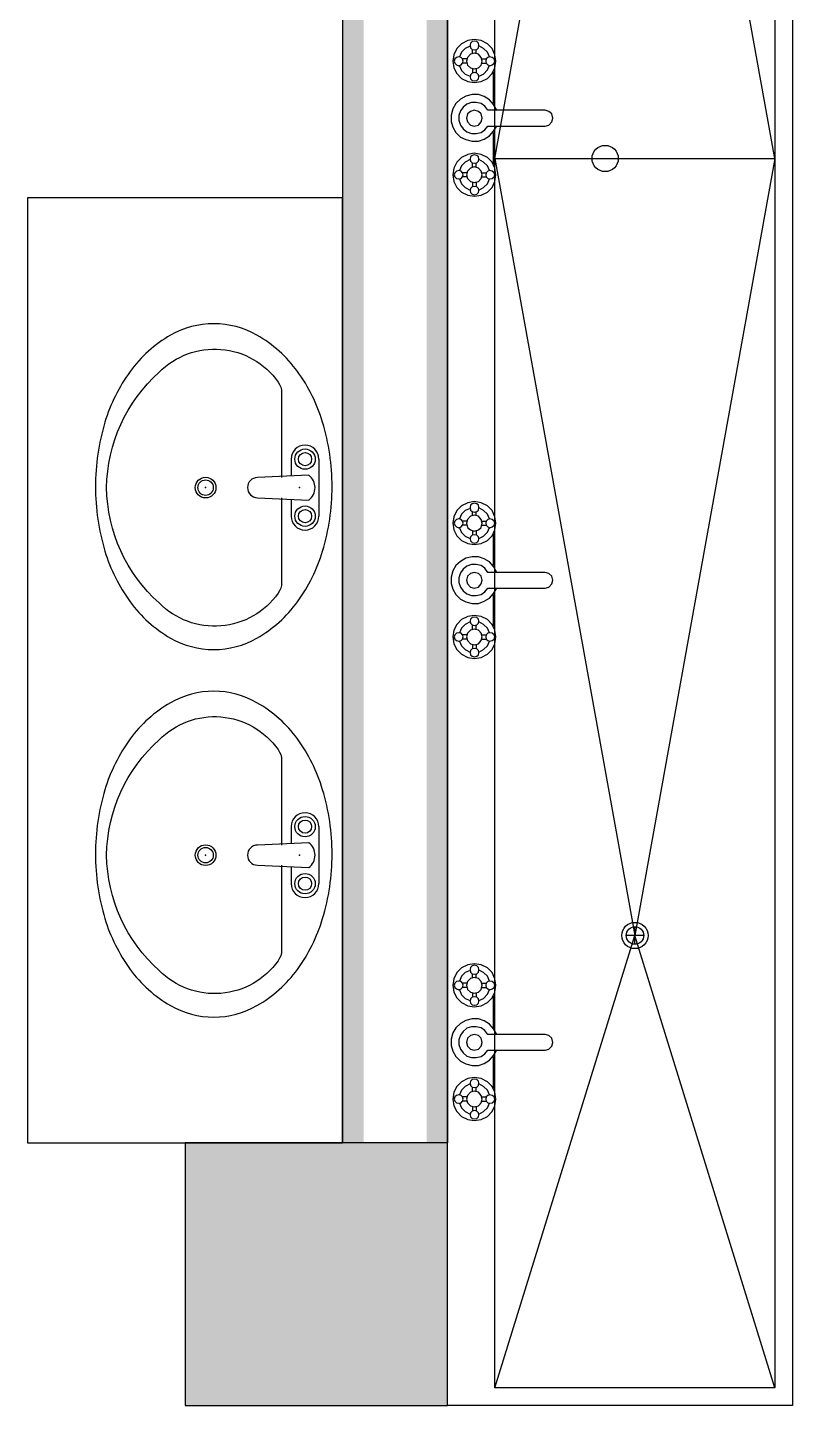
# Model space of a CAD drawing. Extents: x 1252172 to 1336272, y -987752 to -826269.
# Drawn here: x 1285777 to 1287234, y -879532 to -876908 of the extents above; entities that cross this region are included whole.
import ezdxf

# ---------------------------------------------------------------- set-up
doc = ezdxf.new("R2010")
doc.units = 0
doc.header["$LTSCALE"] = 1000
doc.header["$PDSIZE"] = 50
doc.layers.add('1-建筑底图', color=8, linetype='Continuous')
doc.layers.add('PUB_HATCH', color=8, linetype='Continuous')

# ---------------------------------------------------------------- blocks, each defined once
blk = doc.blocks.new('$lvtry$00000196')
at = {"color": 0}
for points in [[(219.4, -384.7, 0.106486), (288.5, -307.6, 0.130324), (310.3, -225.4, 0.130324), (288.5, -143.1, 0.106486), (219.4, -66, 0.084172), (122.7, -18.1, 0.073176), (0, 0, 0.073176), (-122.7, -18.1, 0.084172), (-219.4, -66, 0.106486), (-288.5, -143.1, 0.130324), (-310.3, -225.4, 0.130324), (-288.5, -307.6, 0.106486), (-219.4, -384.7, 0.084172), (-122.7, -432.7, 0.073176), (0, -450.7, 0.073176), (122.7, -432.7, 0.084172)], [(-21.8, -44.3), (-17.3, -142, 1), (21, -142), (25.6, -44.3, 0.493794)]]:
    blk.add_lwpolyline(points, format="xyb", close=True, dxfattribs=at)
for points in [[(-52.4, -25.1), (56.2, -25.1)], [(-52.4, -78), (-20.3, -78)], [(24, -78), (56.2, -78)]]:
    blk.add_lwpolyline(points, dxfattribs=at)
for points in [[(-217.8, -329.4, -0.467303), (-199.2, -102.7, -0.154885), (-179, -96.3), (-17.3, -96.3, -0.154885)], [(21, -96.3), (182.8, -96.3, -0.154885), (203, -102.7, -0.467303), (221.6, -329.4, -0.210278), (1.9, -429.5, -0.210278), (-217.8, -329.4, -0.467303)]]:
    blk.add_lwpolyline(points, format="xyb", dxfattribs=at)
for centre, radius in [((-52.4, -51.6), 19.4), ((-52.4, -51.6), 12.6), ((56.2, -51.6), 19.4), ((56.2, -51.6), 12.6), ((1.9, -241), 19.7), ((1.9, -241), 14.7)]:
    blk.add_circle(centre, radius, dxfattribs=at)
for centre, start, end in [((-52.4, -51.6), 90, 270), ((56.2, -51.6), 270, 90)]:
    blk.add_arc(centre, 26.5, start, end, dxfattribs=at)
for p in [(1.9, -62.4), (1.9, -241)]:
    blk.add_point(p, dxfattribs=at)
blk = doc.blocks.new('1-建筑底图')
at = {"layer": '1-建筑底图'}
for points in [[(6710, 27750), (6750, 27750), (6750, 32000), (6710, 32000)], [(6550, 27750), (6590, 27750), (6590, 31940), (6550, 31900)], [(6750, 27750), (6250, 27750), (6290, 27710), (6710, 27710)], [(6250, 27750), (6250, 27250), (6290, 27290), (6290, 27710)], [(6750, 27250), (6750, 27750), (6710, 27710), (6710, 27290)], [(6250, 27250), (6750, 27250), (6710, 27290), (6290, 27290)]]:
    blk.add_hatch(color=256, dxfattribs=at).paths.add_polyline_path(points)
for p, q in [((6750, 32000), (6750, 27750)), ((6550, 31900), (6550, 27750)), ((6840, 27283.3), (6840, 31802.1)), ((7373.4, 31802.1), (7373.4, 27283.3)), ((6776.6, 29843.6), (6767.6, 29834.7)), ((6788.6, 29849.6), (6776.6, 29843.6)), ((6800.6, 29851.6), (6788.6, 29849.6)), ((6793.6, 29844.6), (6792.6, 29840.6)), ((6792.6, 29840.6), (6793.6, 29835.7)), ((6796.6, 29847.6), (6793.6, 29844.6)), ((6800.6, 29848.6), (6796.6, 29847.6)), ((6813.6, 29849.6), (6800.6, 29851.6)), ((6805.6, 29847.6), (6800.6, 29848.6)), ((6808.6, 29844.6), (6805.6, 29847.6)), ((6809.6, 29840.6), (6808.6, 29844.6)), ((6808.6, 29835.7), (6809.6, 29840.6)), ((6825.6, 29843.6), (6813.6, 29849.6)), ((6834.6, 29834.7), (6825.6, 29843.6)), ((6761.6, 29822.7), (6759.6, 29810.7)), ((6767.6, 29834.7), (6761.6, 29822.7)), ((6763.6, 29814.7), (6762.6, 29810.7)), ((6766.6, 29817.7), (6763.6, 29814.7)), ((6771.6, 29818.7), (6766.6, 29817.7)), ((6775.6, 29817.7), (6771.6, 29818.7)), ((6776.6, 29827.7), (6772.6, 29818.7)), ((6778.6, 29814.7), (6775.6, 29817.7)), ((6783.6, 29834.7), (6776.6, 29827.7)), ((6786.6, 29814.7), (6778.6, 29814.7)), ((6779.6, 29810.7), (6778.6, 29814.7)), ((6792.6, 29838.7), (6783.6, 29834.7)), ((6787.6, 29817.7), (6785.6, 29810.7)), ((6793.6, 29823.7), (6787.6, 29817.7)), ((6793.6, 29835.7), (6796.6, 29832.7)), ((6800.6, 29825.7), (6793.6, 29823.7)), ((6796.6, 29832.7), (6800.6, 29831.7)), ((6797.6, 29824.7), (6797.6, 29832.7)), ((6800.6, 29831.7), (6805.6, 29832.7)), ((6808.6, 29823.7), (6800.6, 29825.7)), ((6804.6, 29824.7), (6804.6, 29832.7)), ((6805.6, 29832.7), (6808.6, 29835.7)), ((6813.6, 29817.7), (6808.6, 29823.7)), ((6818.6, 29834.7), (6809.6, 29839.7)), ((6815.6, 29810.7), (6813.6, 29817.7)), ((6815.6, 29814.7), (6823.6, 29814.7)), ((6825.6, 29827.7), (6818.6, 29834.7)), ((6823.6, 29814.7), (6822.6, 29810.7)), ((6826.6, 29817.7), (6823.6, 29814.7)), ((6829.6, 29818.7), (6825.6, 29827.7)), ((6830.6, 29818.7), (6826.6, 29817.7)), ((6834.6, 29817.7), (6830.6, 29818.7)), ((6839.6, 29822.7), (6834.6, 29834.7)), ((6838.6, 29814.7), (6834.6, 29817.7)), ((6839.6, 29810.7), (6838.6, 29814.7)), ((6841.6, 29810.7), (6839.6, 29822.7)), ((6759.6, 29810.7), (6761.6, 29797.7)), ((6761.6, 29797.7), (6767.6, 29786.7)), ((6762.6, 29810.7), (6763.6, 29806.7)), ((6763.6, 29806.7), (6766.6, 29803.7)), ((6766.6, 29803.7), (6771.6, 29801.7)), ((6771.6, 29801.7), (6775.6, 29803.7)), ((6772.6, 29801.7), (6776.6, 29792.7)), ((6775.6, 29803.7), (6778.6, 29806.7)), ((6776.6, 29792.7), (6783.6, 29785.7)), ((6778.6, 29806.7), (6779.6, 29810.7)), ((6786.6, 29806.7), (6778.6, 29806.7)), ((6785.6, 29810.7), (6787.6, 29802.7)), ((6787.6, 29802.7), (6793.6, 29797.7)), ((6793.6, 29797.7), (6800.6, 29795.7)), ((6796.6, 29787.7), (6793.6, 29784.7)), ((6800.6, 29788.7), (6796.6, 29787.7)), ((6797.6, 29795.7), (6797.6, 29787.7)), ((6800.6, 29795.7), (6808.6, 29797.7)), ((6805.6, 29787.7), (6800.6, 29788.7)), ((6804.6, 29795.7), (6804.6, 29787.7)), ((6808.6, 29784.7), (6805.6, 29787.7)), ((6808.6, 29797.7), (6813.6, 29802.7)), ((6813.6, 29802.7), (6815.6, 29810.7)), ((6815.6, 29806.7), (6823.6, 29806.7)), ((6818.6, 29785.7), (6825.6, 29793.7)), ((6822.6, 29810.7), (6823.6, 29806.7)), ((6823.6, 29806.7), (6826.6, 29803.7)), ((6825.6, 29793.7), (6829.6, 29802.7)), ((6826.6, 29803.7), (6830.6, 29801.7)), ((6830.6, 29801.7), (6834.6, 29803.7)), ((6834.6, 29803.7), (6838.6, 29806.7)), ((6834.6, 29786.7), (6839.6, 29797.7)), ((6836.6, 29789.7), (6836.6, 29729.8)), ((6838.6, 29806.7), (6839.6, 29810.7)), ((6839.6, 29797.7), (6841.6, 29810.7)), ((6767.6, 29786.7), (6776.6, 29777.7)), ((6776.6, 29777.7), (6788.6, 29771.7)), ((6783.6, 29785.7), (6792.6, 29781.7)), ((6788.6, 29771.7), (6800.6, 29769.7)), ((6793.6, 29784.7), (6792.6, 29780.7)), ((6792.6, 29780.7), (6793.6, 29776.7)), ((6793.6, 29776.7), (6796.6, 29773.7)), ((6796.6, 29773.7), (6800.6, 29772.7)), ((6800.6, 29772.7), (6805.6, 29773.7)), ((6800.6, 29769.7), (6813.6, 29771.7)), ((6805.6, 29773.7), (6808.6, 29776.7)), ((6809.6, 29780.7), (6808.6, 29784.7)), ((6808.6, 29776.7), (6809.6, 29780.7)), ((6809.6, 29781.7), (6818.6, 29785.7)), ((6813.6, 29771.7), (6825.6, 29777.7)), ((6825.6, 29777.7), (6834.6, 29786.7)), ((6774.6, 29737.8), (6765.6, 29729.8)), ((6784.6, 29743.8), (6774.6, 29737.8)), ((6796.6, 29746.8), (6784.6, 29743.8)), ((6808.6, 29746.8), (6796.6, 29746.8)), ((6819.6, 29742.8), (6808.6, 29746.8)), ((6829.6, 29736.8), (6819.6, 29742.8)), ((6837.6, 29727.8), (6829.6, 29736.8)), ((6759.6, 29719.8), (6756.6, 29707.8)), ((6765.6, 29729.8), (6759.6, 29719.8)), ((6774.6, 29715.8), (6771.6, 29706.8)), ((6779.6, 29722.8), (6774.6, 29715.8)), ((6786.6, 29728.8), (6779.6, 29722.8)), ((6787.6, 29709.8), (6785.6, 29701.8)), ((6795.6, 29731.8), (6786.6, 29728.8)), ((6793.6, 29714.8), (6787.6, 29709.8)), ((6800.6, 29716.8), (6793.6, 29714.8)), ((6804.6, 29731.8), (6795.6, 29731.8)), ((6808.6, 29714.8), (6800.6, 29716.8)), ((6813.6, 29729.8), (6804.6, 29731.8)), ((6813.6, 29709.8), (6808.6, 29714.8)), ((6820.6, 29724.8), (6813.6, 29729.8)), ((6815.6, 29701.8), (6813.6, 29709.8)), ((6826.6, 29716.8), (6820.6, 29724.8)), ((6935.6, 29716.8), (6826.6, 29716.8)), ((6843.6, 29716.8), (6837.6, 29727.8)), ((6942.6, 29714.8), (6935.6, 29716.8)), ((6948.6, 29709.8), (6942.6, 29714.8)), ((6950.6, 29701.8), (6948.6, 29709.8)), ((6756.6, 29707.8), (6756.6, 29695.8)), ((6756.6, 29695.8), (6759.6, 29684.8)), ((6759.6, 29684.8), (6765.6, 29674.8)), ((6771.6, 29706.8), (6771.6, 29697.8)), ((6771.6, 29697.8), (6774.6, 29688.8)), ((6774.6, 29688.8), (6779.6, 29681.8)), ((6785.6, 29701.8), (6787.6, 29694.8)), ((6787.6, 29694.8), (6793.6, 29688.8)), ((6793.6, 29688.8), (6800.6, 29686.8)), ((6800.6, 29686.8), (6808.6, 29688.8)), ((6808.6, 29688.8), (6813.6, 29694.8)), ((6813.6, 29694.8), (6815.6, 29701.8)), ((6820.6, 29679.8), (6826.6, 29686.8)), ((6826.6, 29686.8), (6935.6, 29686.8)), ((6837.6, 29676.8), (6843.6, 29686.8)), ((6935.6, 29686.8), (6942.6, 29688.8)), ((6942.6, 29688.8), (6948.6, 29694.8)), ((6948.6, 29694.8), (6950.6, 29701.8)), ((6765.6, 29674.8), (6774.6, 29665.9)), ((6774.6, 29665.9), (6784.6, 29660.9)), ((6779.6, 29681.8), (6786.6, 29675.8)), ((6784.6, 29660.9), (6796.6, 29657.9)), ((6786.6, 29675.8), (6795.6, 29672.9)), ((6795.6, 29672.9), (6804.6, 29672.9)), ((6796.6, 29657.9), (6808.6, 29657.9)), ((6804.6, 29672.9), (6813.6, 29674.8)), ((6808.6, 29657.9), (6819.6, 29661.9)), ((6813.6, 29674.8), (6820.6, 29679.8)), ((6819.6, 29661.9), (6829.6, 29667.9)), ((6829.6, 29667.9), (6837.6, 29676.8)), ((6836.6, 29674.8), (6836.6, 29614.9)), ((6788.6, 29632.9), (6776.6, 29626.9)), ((6800.6, 29634.9), (6788.6, 29632.9)), ((6796.6, 29630.9), (6793.6, 29627.9)), ((6800.6, 29631.9), (6796.6, 29630.9)), ((6813.6, 29632.9), (6800.6, 29634.9)), ((6805.6, 29630.9), (6800.6, 29631.9)), ((6808.6, 29627.9), (6805.6, 29630.9)), ((6825.6, 29626.9), (6813.6, 29632.9)), ((6761.6, 29606.9), (6759.6, 29593.9)), ((6767.6, 29617.9), (6761.6, 29606.9)), ((6776.6, 29626.9), (6767.6, 29617.9)), ((6776.6, 29610.9), (6772.6, 29601.9)), ((6783.6, 29617.9), (6776.6, 29610.9)), ((6792.6, 29622.9), (6783.6, 29617.9)), ((6793.6, 29606.9), (6787.6, 29600.9)), ((6793.6, 29627.9), (6792.6, 29623.9)), ((6792.6, 29623.9), (6793.6, 29619.9)), ((6793.6, 29619.9), (6796.6, 29616.9)), ((6800.6, 29608.9), (6793.6, 29606.9)), ((6796.6, 29616.9), (6800.6, 29615.9)), ((6797.6, 29607.9), (6797.6, 29615.9)), ((6800.6, 29615.9), (6805.6, 29616.9)), ((6808.6, 29606.9), (6800.6, 29608.9)), ((6804.6, 29607.9), (6804.6, 29615.9)), ((6805.6, 29616.9), (6808.6, 29619.9)), ((6809.6, 29623.9), (6808.6, 29627.9)), ((6808.6, 29619.9), (6809.6, 29623.9)), ((6813.6, 29600.9), (6808.6, 29606.9)), ((6818.6, 29617.9), (6809.6, 29622.9)), ((6825.6, 29610.9), (6818.6, 29617.9)), ((6834.6, 29617.9), (6825.6, 29626.9)), ((6829.6, 29601.9), (6825.6, 29610.9)), ((6839.6, 29606.9), (6834.6, 29617.9)), ((6841.6, 29593.9), (6839.6, 29606.9)), ((6759.6, 29593.9), (6761.6, 29581)), ((6761.6, 29581), (6767.6, 29570)), ((6763.6, 29597.9), (6762.6, 29593.9)), ((6762.6, 29593.9), (6763.6, 29590)), ((6766.6, 29600.9), (6763.6, 29597.9)), ((6763.6, 29590), (6766.6, 29587)), ((6771.6, 29601.9), (6766.6, 29600.9)), ((6766.6, 29587), (6771.6, 29586)), ((6775.6, 29600.9), (6771.6, 29601.9)), ((6771.6, 29586), (6775.6, 29587)), ((6772.6, 29586), (6776.6, 29577)), ((6778.6, 29597.9), (6775.6, 29600.9)), ((6775.6, 29587), (6778.6, 29590)), ((6786.6, 29597.9), (6778.6, 29597.9)), ((6779.6, 29593.9), (6778.6, 29597.9)), ((6778.6, 29590), (6779.6, 29593.9)), ((6786.6, 29590), (6778.6, 29590)), ((6787.6, 29600.9), (6785.6, 29593.9)), ((6785.6, 29593.9), (6787.6, 29587)), ((6787.6, 29587), (6793.6, 29581)), ((6793.6, 29581), (6800.6, 29579)), ((6797.6, 29580), (6797.6, 29572)), ((6800.6, 29579), (6808.6, 29581)), ((6804.6, 29580), (6804.6, 29572)), ((6808.6, 29581), (6813.6, 29587)), ((6815.6, 29593.9), (6813.6, 29600.9)), ((6813.6, 29587), (6815.6, 29593.9)), ((6815.6, 29597.9), (6823.6, 29597.9)), ((6815.6, 29590), (6823.6, 29590)), ((6823.6, 29597.9), (6822.6, 29593.9)), ((6822.6, 29593.9), (6823.6, 29590)), ((6826.6, 29600.9), (6823.6, 29597.9)), ((6823.6, 29590), (6826.6, 29587)), ((6825.6, 29577), (6829.6, 29586)), ((6830.6, 29601.9), (6826.6, 29600.9)), ((6826.6, 29587), (6830.6, 29586)), ((6834.6, 29600.9), (6830.6, 29601.9)), ((6830.6, 29586), (6834.6, 29587)), ((6838.6, 29597.9), (6834.6, 29600.9)), ((6834.6, 29587), (6838.6, 29590)), ((6834.6, 29570), (6839.6, 29581)), ((6839.6, 29593.9), (6838.6, 29597.9)), ((6838.6, 29590), (6839.6, 29593.9)), ((6839.6, 29581), (6841.6, 29593.9)), ((6767.6, 29570), (6776.6, 29561)), ((6776.6, 29577), (6783.6, 29570)), ((6776.6, 29561), (6788.6, 29555)), ((6783.6, 29570), (6792.6, 29565)), ((6788.6, 29555), (6800.6, 29553)), ((6793.6, 29568), (6792.6, 29564)), ((6792.6, 29564), (6793.6, 29560)), ((6796.6, 29571), (6793.6, 29568)), ((6793.6, 29560), (6796.6, 29557)), ((6800.6, 29572), (6796.6, 29571)), ((6796.6, 29557), (6800.6, 29556)), ((6805.6, 29571), (6800.6, 29572)), ((6800.6, 29556), (6805.6, 29557)), ((6800.6, 29553), (6813.6, 29555)), ((6808.6, 29568), (6805.6, 29571)), ((6805.6, 29557), (6808.6, 29560)), ((6809.6, 29564), (6808.6, 29568)), ((6808.6, 29560), (6809.6, 29564)), ((6809.6, 29565), (6818.6, 29570)), ((6813.6, 29555), (6825.6, 29561)), ((6818.6, 29570), (6825.6, 29577)), ((6825.6, 29561), (6834.6, 29570)), ((6767.6, 28954.5), (6761.6, 28942.5)), ((6776.6, 28963.5), (6767.6, 28954.5)), ((6788.6, 28969.4), (6776.6, 28963.5)), ((6783.6, 28954.5), (6776.6, 28947.5)), ((6792.6, 28958.5), (6783.6, 28954.5)), ((6800.6, 28971.4), (6788.6, 28969.4)), ((6793.6, 28964.5), (6792.6, 28960.5)), ((6792.6, 28960.5), (6793.6, 28955.5)), ((6796.6, 28967.5), (6793.6, 28964.5)), ((6793.6, 28955.5), (6796.6, 28952.5)), ((6800.6, 28968.4), (6796.6, 28967.5)), ((6796.6, 28952.5), (6800.6, 28951.5)), ((6797.6, 28944.5), (6797.6, 28952.5)), ((6813.6, 28969.4), (6800.6, 28971.4)), ((6805.6, 28967.5), (6800.6, 28968.4)), ((6800.6, 28951.5), (6805.6, 28952.5)), ((6804.6, 28944.5), (6804.6, 28952.5)), ((6808.6, 28964.5), (6805.6, 28967.5)), ((6805.6, 28952.5), (6808.6, 28955.5)), ((6809.6, 28960.5), (6808.6, 28964.5)), ((6808.6, 28955.5), (6809.6, 28960.5)), ((6818.6, 28954.5), (6809.6, 28959.5)), ((6825.6, 28963.5), (6813.6, 28969.4)), ((6825.6, 28947.5), (6818.6, 28954.5)), ((6834.6, 28954.5), (6825.6, 28963.5)), ((6839.6, 28942.5), (6834.6, 28954.5)), ((6761.6, 28942.5), (6759.6, 28930.5)), ((6759.6, 28930.5), (6761.6, 28917.5)), ((6763.6, 28934.5), (6762.6, 28930.5)), ((6762.6, 28930.5), (6763.6, 28926.5)), ((6766.6, 28937.5), (6763.6, 28934.5)), ((6763.6, 28926.5), (6766.6, 28923.5)), ((6771.6, 28938.5), (6766.6, 28937.5)), ((6766.6, 28923.5), (6771.6, 28921.5)), ((6775.6, 28937.5), (6771.6, 28938.5)), ((6771.6, 28921.5), (6775.6, 28923.5)), ((6776.6, 28947.5), (6772.6, 28938.5)), ((6778.6, 28934.5), (6775.6, 28937.5)), ((6775.6, 28923.5), (6778.6, 28926.5)), ((6786.6, 28934.5), (6778.6, 28934.5)), ((6779.6, 28930.5), (6778.6, 28934.5)), ((6778.6, 28926.5), (6779.6, 28930.5)), ((6786.6, 28926.5), (6778.6, 28926.5)), ((6787.6, 28937.5), (6785.6, 28930.5)), ((6785.6, 28930.5), (6787.6, 28922.5)), ((6793.6, 28943.5), (6787.6, 28937.5)), ((6787.6, 28922.5), (6793.6, 28917.5)), ((6800.6, 28945.5), (6793.6, 28943.5)), ((6808.6, 28943.5), (6800.6, 28945.5)), ((6813.6, 28937.5), (6808.6, 28943.5)), ((6808.6, 28917.5), (6813.6, 28922.5)), ((6815.6, 28930.5), (6813.6, 28937.5)), ((6813.6, 28922.5), (6815.6, 28930.5)), ((6815.6, 28934.5), (6823.6, 28934.5)), ((6815.6, 28926.5), (6823.6, 28926.5)), ((6823.6, 28934.5), (6822.6, 28930.5)), ((6822.6, 28930.5), (6823.6, 28926.5)), ((6826.6, 28937.5), (6823.6, 28934.5)), ((6823.6, 28926.5), (6826.6, 28923.5)), ((6829.6, 28938.5), (6825.6, 28947.5)), ((6825.6, 28913.5), (6829.6, 28922.5)), ((6830.6, 28938.5), (6826.6, 28937.5)), ((6826.6, 28923.5), (6830.6, 28921.5)), ((6834.6, 28937.5), (6830.6, 28938.5)), ((6830.6, 28921.5), (6834.6, 28923.5)), ((6838.6, 28934.5), (6834.6, 28937.5)), ((6834.6, 28923.5), (6838.6, 28926.5)), ((6839.6, 28930.5), (6838.6, 28934.5)), ((6838.6, 28926.5), (6839.6, 28930.5)), ((6841.6, 28930.5), (6839.6, 28942.5)), ((6839.6, 28917.5), (6841.6, 28930.5)), ((6761.6, 28917.5), (6767.6, 28906.5)), ((6767.6, 28906.5), (6776.6, 28897.5)), ((6772.6, 28921.5), (6776.6, 28912.5)), ((6776.6, 28912.5), (6783.6, 28905.5)), ((6776.6, 28897.5), (6788.6, 28891.5)), ((6783.6, 28905.5), (6792.6, 28901.5)), ((6793.6, 28904.5), (6792.6, 28900.5)), ((6792.6, 28900.5), (6793.6, 28896.5)), ((6793.6, 28917.5), (6800.6, 28915.5)), ((6796.6, 28907.5), (6793.6, 28904.5)), ((6793.6, 28896.5), (6796.6, 28893.5)), ((6800.6, 28908.5), (6796.6, 28907.5)), ((6797.6, 28915.5), (6797.6, 28907.5)), ((6800.6, 28915.5), (6808.6, 28917.5)), ((6805.6, 28907.5), (6800.6, 28908.5)), ((6804.6, 28915.5), (6804.6, 28907.5)), ((6808.6, 28904.5), (6805.6, 28907.5)), ((6805.6, 28893.5), (6808.6, 28896.5)), ((6809.6, 28900.5), (6808.6, 28904.5)), ((6808.6, 28896.5), (6809.6, 28900.5)), ((6809.6, 28901.5), (6818.6, 28905.5)), ((6813.6, 28891.5), (6825.6, 28897.5)), ((6818.6, 28905.5), (6825.6, 28913.5)), ((6825.6, 28897.5), (6834.6, 28906.5)), ((6834.6, 28906.5), (6839.6, 28917.5)), ((6836.6, 28909.5), (6836.6, 28849.6)), ((6788.6, 28891.5), (6800.6, 28889.5)), ((6796.6, 28893.5), (6800.6, 28892.5)), ((6800.6, 28892.5), (6805.6, 28893.5)), ((6800.6, 28889.5), (6813.6, 28891.5)), ((6765.6, 28849.6), (6759.6, 28839.6)), ((6774.6, 28857.6), (6765.6, 28849.6)), ((6784.6, 28863.6), (6774.6, 28857.6)), ((6786.6, 28848.6), (6779.6, 28842.6)), ((6796.6, 28866.6), (6784.6, 28863.6)), ((6795.6, 28851.6), (6786.6, 28848.6)), ((6804.6, 28851.6), (6795.6, 28851.6)), ((6808.6, 28866.6), (6796.6, 28866.6)), ((6813.6, 28849.6), (6804.6, 28851.6)), ((6819.6, 28862.6), (6808.6, 28866.6)), ((6820.6, 28844.6), (6813.6, 28849.6)), ((6829.6, 28856.6), (6819.6, 28862.6)), ((6826.6, 28836.6), (6820.6, 28844.6)), ((6837.6, 28847.6), (6829.6, 28856.6)), ((6843.6, 28836.6), (6837.6, 28847.6)), ((6759.6, 28839.6), (6756.6, 28827.6)), ((6756.6, 28827.6), (6756.6, 28815.6)), ((6774.6, 28835.6), (6771.6, 28826.6)), ((6771.6, 28826.6), (6771.6, 28817.6)), ((6771.6, 28817.6), (6774.6, 28808.6)), ((6779.6, 28842.6), (6774.6, 28835.6)), ((6787.6, 28829.6), (6785.6, 28821.6)), ((6785.6, 28821.6), (6787.6, 28814.6)), ((6793.6, 28834.6), (6787.6, 28829.6)), ((6800.6, 28836.6), (6793.6, 28834.6)), ((6808.6, 28834.6), (6800.6, 28836.6)), ((6813.6, 28829.6), (6808.6, 28834.6)), ((6815.6, 28821.6), (6813.6, 28829.6)), ((6813.6, 28814.6), (6815.6, 28821.6)), ((6935.6, 28836.6), (6826.6, 28836.6)), ((6942.6, 28834.6), (6935.6, 28836.6)), ((6948.6, 28829.6), (6942.6, 28834.6)), ((6950.6, 28821.6), (6948.6, 28829.6)), ((6948.6, 28814.6), (6950.6, 28821.6)), ((6756.6, 28815.6), (6759.6, 28804.6)), ((6759.6, 28804.6), (6765.6, 28794.7)), ((6765.6, 28794.7), (6774.6, 28785.7)), ((6774.6, 28808.6), (6779.6, 28801.6)), ((6779.6, 28801.6), (6786.6, 28795.7)), ((6786.6, 28795.7), (6795.6, 28792.7)), ((6787.6, 28814.6), (6793.6, 28808.6)), ((6793.6, 28808.6), (6800.6, 28806.6)), ((6795.6, 28792.7), (6804.6, 28792.7)), ((6800.6, 28806.6), (6808.6, 28808.6)), ((6804.6, 28792.7), (6813.6, 28794.7)), ((6808.6, 28808.6), (6813.6, 28814.6)), ((6813.6, 28794.7), (6820.6, 28799.7)), ((6820.6, 28799.7), (6826.6, 28806.6)), ((6826.6, 28806.6), (6935.6, 28806.6)), ((6829.6, 28787.7), (6837.6, 28796.7)), ((6836.6, 28794.7), (6836.6, 28734.7)), ((6837.6, 28796.7), (6843.6, 28806.6)), ((6935.6, 28806.6), (6942.6, 28808.6)), ((6942.6, 28808.6), (6948.6, 28814.6)), ((6774.6, 28785.7), (6784.6, 28780.7)), ((6784.6, 28780.7), (6796.6, 28777.7)), ((6796.6, 28777.7), (6808.6, 28777.7)), ((6808.6, 28777.7), (6819.6, 28781.7)), ((6819.6, 28781.7), (6829.6, 28787.7)), ((6776.6, 28746.7), (6767.6, 28737.7)), ((6788.6, 28752.7), (6776.6, 28746.7)), ((6792.6, 28742.7), (6783.6, 28737.7)), ((6800.6, 28754.7), (6788.6, 28752.7)), ((6793.6, 28747.7), (6792.6, 28743.7)), ((6792.6, 28743.7), (6793.6, 28739.7)), ((6796.6, 28750.7), (6793.6, 28747.7)), ((6793.6, 28739.7), (6796.6, 28736.7)), ((6800.6, 28751.7), (6796.6, 28750.7)), ((6813.6, 28752.7), (6800.6, 28754.7)), ((6805.6, 28750.7), (6800.6, 28751.7)), ((6808.6, 28747.7), (6805.6, 28750.7)), ((6805.6, 28736.7), (6808.6, 28739.7)), ((6809.6, 28743.7), (6808.6, 28747.7)), ((6808.6, 28739.7), (6809.6, 28743.7)), ((6818.6, 28737.7), (6809.6, 28742.7)), ((6825.6, 28746.7), (6813.6, 28752.7)), ((6834.6, 28737.7), (6825.6, 28746.7)), ((6761.6, 28726.7), (6759.6, 28713.8)), ((6759.6, 28713.8), (6761.6, 28700.8)), ((6767.6, 28737.7), (6761.6, 28726.7)), ((6763.6, 28717.8), (6762.6, 28713.8)), ((6762.6, 28713.8), (6763.6, 28709.8)), ((6766.6, 28720.7), (6763.6, 28717.8)), ((6771.6, 28721.7), (6766.6, 28720.7)), ((6775.6, 28720.7), (6771.6, 28721.7)), ((6776.6, 28730.7), (6772.6, 28721.7)), ((6778.6, 28717.8), (6775.6, 28720.7)), ((6783.6, 28737.7), (6776.6, 28730.7)), ((6786.6, 28717.8), (6778.6, 28717.8)), ((6779.6, 28713.8), (6778.6, 28717.8)), ((6778.6, 28709.8), (6779.6, 28713.8)), ((6787.6, 28720.7), (6785.6, 28713.8)), ((6785.6, 28713.8), (6787.6, 28706.8)), ((6793.6, 28726.7), (6787.6, 28720.7)), ((6800.6, 28728.7), (6793.6, 28726.7)), ((6796.6, 28736.7), (6800.6, 28735.7)), ((6797.6, 28727.7), (6797.6, 28735.7)), ((6800.6, 28735.7), (6805.6, 28736.7)), ((6808.6, 28726.7), (6800.6, 28728.7)), ((6804.6, 28727.7), (6804.6, 28735.7)), ((6813.6, 28720.7), (6808.6, 28726.7)), ((6815.6, 28713.8), (6813.6, 28720.7)), ((6813.6, 28706.8), (6815.6, 28713.8)), ((6815.6, 28717.8), (6823.6, 28717.8)), ((6825.6, 28730.7), (6818.6, 28737.7)), ((6823.6, 28717.8), (6822.6, 28713.8)), ((6822.6, 28713.8), (6823.6, 28709.8)), ((6826.6, 28720.7), (6823.6, 28717.8)), ((6829.6, 28721.7), (6825.6, 28730.7)), ((6830.6, 28721.7), (6826.6, 28720.7)), ((6834.6, 28720.7), (6830.6, 28721.7)), ((6839.6, 28726.7), (6834.6, 28737.7)), ((6838.6, 28717.8), (6834.6, 28720.7)), ((6839.6, 28713.8), (6838.6, 28717.8)), ((6838.6, 28709.8), (6839.6, 28713.8)), ((6841.6, 28713.8), (6839.6, 28726.7)), ((6839.6, 28700.8), (6841.6, 28713.8)), ((6761.6, 28700.8), (6767.6, 28689.8)), ((6763.6, 28709.8), (6766.6, 28706.8)), ((6766.6, 28706.8), (6771.6, 28705.8)), ((6767.6, 28689.8), (6776.6, 28680.8)), ((6771.6, 28705.8), (6775.6, 28706.8)), ((6772.6, 28705.8), (6776.6, 28696.8)), ((6775.6, 28706.8), (6778.6, 28709.8)), ((6776.6, 28696.8), (6783.6, 28689.8)), ((6786.6, 28709.8), (6778.6, 28709.8)), ((6783.6, 28689.8), (6792.6, 28684.8)), ((6787.6, 28706.8), (6793.6, 28700.8)), ((6793.6, 28687.8), (6792.6, 28683.8)), ((6793.6, 28700.8), (6800.6, 28698.8)), ((6796.6, 28690.8), (6793.6, 28687.8)), ((6800.6, 28691.8), (6796.6, 28690.8)), ((6797.6, 28699.8), (6797.6, 28691.8)), ((6800.6, 28698.8), (6808.6, 28700.8)), ((6805.6, 28690.8), (6800.6, 28691.8)), ((6804.6, 28699.8), (6804.6, 28691.8)), ((6808.6, 28687.8), (6805.6, 28690.8)), ((6808.6, 28700.8), (6813.6, 28706.8)), ((6809.6, 28683.8), (6808.6, 28687.8)), ((6809.6, 28684.8), (6818.6, 28689.8)), ((6815.6, 28709.8), (6823.6, 28709.8)), ((6818.6, 28689.8), (6825.6, 28696.8)), ((6823.6, 28709.8), (6826.6, 28706.8)), ((6825.6, 28696.8), (6829.6, 28705.8)), ((6825.6, 28680.8), (6834.6, 28689.8)), ((6826.6, 28706.8), (6830.6, 28705.8)), ((6830.6, 28705.8), (6834.6, 28706.8)), ((6834.6, 28706.8), (6838.6, 28709.8)), ((6834.6, 28689.8), (6839.6, 28700.8)), ((6776.6, 28680.8), (6788.6, 28674.8)), ((6788.6, 28674.8), (6800.6, 28672.8)), ((6792.6, 28683.8), (6793.6, 28679.8)), ((6793.6, 28679.8), (6796.6, 28676.8)), ((6796.6, 28676.8), (6800.6, 28675.8)), ((6800.6, 28675.8), (6805.6, 28676.8)), ((6800.6, 28672.8), (6813.6, 28674.8)), ((6805.6, 28676.8), (6808.6, 28679.8)), ((6808.6, 28679.8), (6809.6, 28683.8)), ((6813.6, 28674.8), (6825.6, 28680.8)), ((6840, 27283.3), (7106.7, 28145.1)), ((7123.3, 28145.1), (7090, 28145.1)), ((7373.4, 27283.3), (7106.7, 28145.1)), ((6776.6, 28083.3), (6767.6, 28074.3)), ((6788.6, 28089.3), (6776.6, 28083.3)), ((6800.6, 28091.3), (6788.6, 28089.3)), ((6793.6, 28084.3), (6792.6, 28080.3)), ((6796.6, 28087.3), (6793.6, 28084.3)), ((6800.6, 28088.3), (6796.6, 28087.3)), ((6813.6, 28089.3), (6800.6, 28091.3)), ((6805.6, 28087.3), (6800.6, 28088.3)), ((6808.6, 28084.3), (6805.6, 28087.3)), ((6809.6, 28080.3), (6808.6, 28084.3)), ((6825.6, 28083.3), (6813.6, 28089.3)), ((6834.6, 28074.3), (6825.6, 28083.3)), ((6761.6, 28062.3), (6759.6, 28050.3)), ((6767.6, 28074.3), (6761.6, 28062.3)), ((6766.6, 28057.3), (6763.6, 28054.3)), ((6771.6, 28058.3), (6766.6, 28057.3)), ((6775.6, 28057.3), (6771.6, 28058.3)), ((6776.6, 28067.3), (6772.6, 28058.3)), ((6778.6, 28054.3), (6775.6, 28057.3)), ((6783.6, 28074.3), (6776.6, 28067.3)), ((6792.6, 28078.3), (6783.6, 28074.3)), ((6787.6, 28057.3), (6785.6, 28050.3)), ((6793.6, 28063.3), (6787.6, 28057.3)), ((6792.6, 28080.3), (6793.6, 28075.3)), ((6793.6, 28075.3), (6796.6, 28072.3)), ((6800.6, 28065.3), (6793.6, 28063.3)), ((6796.6, 28072.3), (6800.6, 28071.3)), ((6797.6, 28064.3), (6797.6, 28072.3)), ((6800.6, 28071.3), (6805.6, 28072.3)), ((6808.6, 28063.3), (6800.6, 28065.3)), ((6804.6, 28064.3), (6804.6, 28072.3)), ((6805.6, 28072.3), (6808.6, 28075.3)), ((6808.6, 28075.3), (6809.6, 28080.3)), ((6813.6, 28057.3), (6808.6, 28063.3)), ((6818.6, 28074.3), (6809.6, 28079.3)), ((6815.6, 28050.3), (6813.6, 28057.3)), ((6825.6, 28067.3), (6818.6, 28074.3)), ((6826.6, 28057.3), (6823.6, 28054.3)), ((6829.6, 28058.3), (6825.6, 28067.3)), ((6830.6, 28058.3), (6826.6, 28057.3)), ((6834.6, 28057.3), (6830.6, 28058.3)), ((6839.6, 28062.3), (6834.6, 28074.3)), ((6838.6, 28054.3), (6834.6, 28057.3)), ((6841.6, 28050.3), (6839.6, 28062.3)), ((6759.6, 28050.3), (6761.6, 28037.3)), ((6761.6, 28037.3), (6767.6, 28026.3)), ((6763.6, 28054.3), (6762.6, 28050.3)), ((6762.6, 28050.3), (6763.6, 28046.3)), ((6763.6, 28046.3), (6766.6, 28043.3)), ((6766.6, 28043.3), (6771.6, 28041.3)), ((6771.6, 28041.3), (6775.6, 28043.3)), ((6772.6, 28041.3), (6776.6, 28032.3)), ((6775.6, 28043.3), (6778.6, 28046.3)), ((6776.6, 28032.3), (6783.6, 28025.3)), ((6786.6, 28054.3), (6778.6, 28054.3)), ((6779.6, 28050.3), (6778.6, 28054.3)), ((6778.6, 28046.3), (6779.6, 28050.3)), ((6786.6, 28046.3), (6778.6, 28046.3)), ((6785.6, 28050.3), (6787.6, 28042.3)), ((6787.6, 28042.3), (6793.6, 28037.3)), ((6793.6, 28037.3), (6800.6, 28035.3)), ((6797.6, 28035.3), (6797.6, 28027.3)), ((6800.6, 28035.3), (6808.6, 28037.3)), ((6804.6, 28035.3), (6804.6, 28027.3)), ((6808.6, 28037.3), (6813.6, 28042.3)), ((6813.6, 28042.3), (6815.6, 28050.3)), ((6815.6, 28054.3), (6823.6, 28054.3)), ((6815.6, 28046.3), (6823.6, 28046.3)), ((6818.6, 28025.3), (6825.6, 28033.3)), ((6823.6, 28054.3), (6822.6, 28050.3)), ((6822.6, 28050.3), (6823.6, 28046.3)), ((6823.6, 28046.3), (6826.6, 28043.3)), ((6825.6, 28033.3), (6829.6, 28042.3)), ((6826.6, 28043.3), (6830.6, 28041.3)), ((6830.6, 28041.3), (6834.6, 28043.3)), ((6834.6, 28043.3), (6838.6, 28046.3)), ((6834.6, 28026.3), (6839.6, 28037.3)), ((6836.6, 28029.3), (6836.6, 27969.4)), ((6839.6, 28050.3), (6838.6, 28054.3)), ((6838.6, 28046.3), (6839.6, 28050.3)), ((6839.6, 28037.3), (6841.6, 28050.3)), ((6767.6, 28026.3), (6776.6, 28017.3)), ((6776.6, 28017.3), (6788.6, 28011.4)), ((6783.6, 28025.3), (6792.6, 28021.3)), ((6788.6, 28011.4), (6800.6, 28009.4)), ((6793.6, 28024.3), (6792.6, 28020.3)), ((6792.6, 28020.3), (6793.6, 28016.3)), ((6796.6, 28027.3), (6793.6, 28024.3)), ((6793.6, 28016.3), (6796.6, 28013.3)), ((6800.6, 28028.3), (6796.6, 28027.3)), ((6796.6, 28013.3), (6800.6, 28012.3)), ((6805.6, 28027.3), (6800.6, 28028.3)), ((6800.6, 28012.3), (6805.6, 28013.3)), ((6800.6, 28009.4), (6813.6, 28011.4)), ((6808.6, 28024.3), (6805.6, 28027.3)), ((6805.6, 28013.3), (6808.6, 28016.3)), ((6809.6, 28020.3), (6808.6, 28024.3)), ((6808.6, 28016.3), (6809.6, 28020.3)), ((6809.6, 28021.3), (6818.6, 28025.3)), ((6813.6, 28011.4), (6825.6, 28017.3)), ((6825.6, 28017.3), (6834.6, 28026.3)), ((6774.6, 27977.4), (6765.6, 27969.4)), ((6784.6, 27983.4), (6774.6, 27977.4)), ((6796.6, 27986.4), (6784.6, 27983.4)), ((6808.6, 27986.4), (6796.6, 27986.4)), ((6819.6, 27982.4), (6808.6, 27986.4)), ((6829.6, 27976.4), (6819.6, 27982.4)), ((6759.6, 27959.4), (6756.6, 27947.4)), ((6765.6, 27969.4), (6759.6, 27959.4)), ((6774.6, 27955.4), (6771.6, 27946.4)), ((6779.6, 27962.4), (6774.6, 27955.4)), ((6786.6, 27968.4), (6779.6, 27962.4)), ((6795.6, 27971.4), (6786.6, 27968.4)), ((6793.6, 27954.4), (6787.6, 27949.4)), ((6800.6, 27956.4), (6793.6, 27954.4)), ((6804.6, 27971.4), (6795.6, 27971.4)), ((6808.6, 27954.4), (6800.6, 27956.4)), ((6813.6, 27969.4), (6804.6, 27971.4)), ((6813.6, 27949.4), (6808.6, 27954.4)), ((6820.6, 27964.4), (6813.6, 27969.4)), ((6826.6, 27956.4), (6820.6, 27964.4)), ((6935.6, 27956.4), (6826.6, 27956.4)), ((6837.6, 27967.4), (6829.6, 27976.4)), ((6843.6, 27956.4), (6837.6, 27967.4)), ((6942.6, 27954.4), (6935.6, 27956.4)), ((6948.6, 27949.4), (6942.6, 27954.4)), ((6756.6, 27947.4), (6756.6, 27935.4)), ((6756.6, 27935.4), (6759.6, 27924.5)), ((6759.6, 27924.5), (6765.6, 27914.5)), ((6771.6, 27946.4), (6771.6, 27937.4)), ((6771.6, 27937.4), (6774.6, 27928.5)), ((6774.6, 27928.5), (6779.6, 27921.5)), ((6787.6, 27949.4), (6785.6, 27941.4)), ((6785.6, 27941.4), (6787.6, 27934.4)), ((6787.6, 27934.4), (6793.6, 27928.5)), ((6793.6, 27928.5), (6800.6, 27926.5)), ((6800.6, 27926.5), (6808.6, 27928.5)), ((6808.6, 27928.5), (6813.6, 27934.4)), ((6815.6, 27941.4), (6813.6, 27949.4)), ((6813.6, 27934.4), (6815.6, 27941.4)), ((6820.6, 27919.5), (6826.6, 27926.5)), ((6826.6, 27926.5), (6935.6, 27926.5)), ((6837.6, 27916.5), (6843.6, 27926.5)), ((6935.6, 27926.5), (6942.6, 27928.5)), ((6942.6, 27928.5), (6948.6, 27934.4)), ((6950.6, 27941.4), (6948.6, 27949.4)), ((6948.6, 27934.4), (6950.6, 27941.4)), ((6765.6, 27914.5), (6774.6, 27905.5)), ((6774.6, 27905.5), (6784.6, 27900.5)), ((6779.6, 27921.5), (6786.6, 27915.5)), ((6784.6, 27900.5), (6796.6, 27897.5)), ((6786.6, 27915.5), (6795.6, 27912.5)), ((6795.6, 27912.5), (6804.6, 27912.5)), ((6804.6, 27912.5), (6813.6, 27914.5)), ((6808.6, 27897.5), (6819.6, 27901.5)), ((6813.6, 27914.5), (6820.6, 27919.5)), ((6819.6, 27901.5), (6829.6, 27907.5)), ((6829.6, 27907.5), (6837.6, 27916.5)), ((6836.6, 27914.5), (6836.6, 27854.5)), ((6788.6, 27872.5), (6776.6, 27866.5)), ((6800.6, 27874.5), (6788.6, 27872.5)), ((6796.6, 27897.5), (6808.6, 27897.5)), ((6813.6, 27872.5), (6800.6, 27874.5)), ((6825.6, 27866.5), (6813.6, 27872.5)), ((6761.6, 27846.5), (6759.6, 27833.6)), ((6767.6, 27857.5), (6761.6, 27846.5)), ((6776.6, 27866.5), (6767.6, 27857.5)), ((6776.6, 27850.5), (6772.6, 27841.6)), ((6783.6, 27857.5), (6776.6, 27850.5)), ((6792.6, 27862.5), (6783.6, 27857.5)), ((6793.6, 27846.5), (6787.6, 27840.6)), ((6793.6, 27867.5), (6792.6, 27863.5)), ((6792.6, 27863.5), (6793.6, 27859.5)), ((6796.6, 27870.5), (6793.6, 27867.5)), ((6793.6, 27859.5), (6796.6, 27856.5)), ((6800.6, 27848.5), (6793.6, 27846.5)), ((6800.6, 27871.5), (6796.6, 27870.5)), ((6796.6, 27856.5), (6800.6, 27855.5)), ((6797.6, 27847.5), (6797.6, 27855.5)), ((6805.6, 27870.5), (6800.6, 27871.5)), ((6800.6, 27855.5), (6805.6, 27856.5)), ((6808.6, 27846.5), (6800.6, 27848.5)), ((6804.6, 27847.5), (6804.6, 27855.5)), ((6808.6, 27867.5), (6805.6, 27870.5)), ((6805.6, 27856.5), (6808.6, 27859.5)), ((6809.6, 27863.5), (6808.6, 27867.5)), ((6808.6, 27859.5), (6809.6, 27863.5)), ((6813.6, 27840.6), (6808.6, 27846.5)), ((6818.6, 27857.5), (6809.6, 27862.5)), ((6825.6, 27850.5), (6818.6, 27857.5)), ((6834.6, 27857.5), (6825.6, 27866.5)), ((6829.6, 27841.6), (6825.6, 27850.5)), ((6839.6, 27846.5), (6834.6, 27857.5)), ((6841.6, 27833.6), (6839.6, 27846.5)), ((6759.6, 27833.6), (6761.6, 27820.6)), ((6761.6, 27820.6), (6767.6, 27809.6)), ((6763.6, 27837.6), (6762.6, 27833.6)), ((6762.6, 27833.6), (6763.6, 27829.6)), ((6766.6, 27840.6), (6763.6, 27837.6)), ((6763.6, 27829.6), (6766.6, 27826.6)), ((6771.6, 27841.6), (6766.6, 27840.6)), ((6766.6, 27826.6), (6771.6, 27825.6)), ((6775.6, 27840.6), (6771.6, 27841.6)), ((6771.6, 27825.6), (6775.6, 27826.6)), ((6772.6, 27825.6), (6776.6, 27816.6)), ((6778.6, 27837.6), (6775.6, 27840.6)), ((6775.6, 27826.6), (6778.6, 27829.6)), ((6786.6, 27837.6), (6778.6, 27837.6)), ((6779.6, 27833.6), (6778.6, 27837.6)), ((6778.6, 27829.6), (6779.6, 27833.6)), ((6786.6, 27829.6), (6778.6, 27829.6)), ((6787.6, 27840.6), (6785.6, 27833.6)), ((6785.6, 27833.6), (6787.6, 27826.6)), ((6787.6, 27826.6), (6793.6, 27820.6)), ((6793.6, 27820.6), (6800.6, 27818.6)), ((6797.6, 27819.6), (6797.6, 27811.6)), ((6800.6, 27818.6), (6808.6, 27820.6)), ((6804.6, 27819.6), (6804.6, 27811.6)), ((6808.6, 27820.6), (6813.6, 27826.6)), ((6815.6, 27833.6), (6813.6, 27840.6)), ((6813.6, 27826.6), (6815.6, 27833.6)), ((6815.6, 27837.6), (6823.6, 27837.6)), ((6815.6, 27829.6), (6823.6, 27829.6)), ((6823.6, 27837.6), (6822.6, 27833.6)), ((6822.6, 27833.6), (6823.6, 27829.6)), ((6826.6, 27840.6), (6823.6, 27837.6)), ((6823.6, 27829.6), (6826.6, 27826.6)), ((6825.6, 27816.6), (6829.6, 27825.6)), ((6830.6, 27841.6), (6826.6, 27840.6)), ((6826.6, 27826.6), (6830.6, 27825.6)), ((6834.6, 27840.6), (6830.6, 27841.6)), ((6830.6, 27825.6), (6834.6, 27826.6)), ((6838.6, 27837.6), (6834.6, 27840.6)), ((6834.6, 27826.6), (6838.6, 27829.6)), ((6834.6, 27809.6), (6839.6, 27820.6)), ((6839.6, 27833.6), (6838.6, 27837.6)), ((6838.6, 27829.6), (6839.6, 27833.6)), ((6839.6, 27820.6), (6841.6, 27833.6)), ((6767.6, 27809.6), (6776.6, 27800.6)), ((6776.6, 27816.6), (6783.6, 27809.6)), ((6776.6, 27800.6), (6788.6, 27794.6)), ((6783.6, 27809.6), (6792.6, 27804.6)), ((6788.6, 27794.6), (6800.6, 27792.6)), ((6793.6, 27807.6), (6792.6, 27803.6)), ((6792.6, 27803.6), (6793.6, 27799.6)), ((6796.6, 27810.6), (6793.6, 27807.6)), ((6793.6, 27799.6), (6796.6, 27796.6)), ((6800.6, 27811.6), (6796.6, 27810.6)), ((6796.6, 27796.6), (6800.6, 27795.6)), ((6805.6, 27810.6), (6800.6, 27811.6)), ((6800.6, 27795.6), (6805.6, 27796.6)), ((6800.6, 27792.6), (6813.6, 27794.6)), ((6808.6, 27807.6), (6805.6, 27810.6)), ((6805.6, 27796.6), (6808.6, 27799.6)), ((6809.6, 27803.6), (6808.6, 27807.6)), ((6808.6, 27799.6), (6809.6, 27803.6)), ((6809.6, 27804.6), (6818.6, 27809.6)), ((6813.6, 27794.6), (6825.6, 27800.6)), ((6818.6, 27809.6), (6825.6, 27816.6)), ((6825.6, 27800.6), (6834.6, 27809.6)), ((6750, 27750), (6250, 27750)), ((6250, 27750), (6250, 27250)), ((6750, 27250), (6750, 27750)), ((6250, 27250), (6750, 27250))]:
    blk.add_line(p, q, dxfattribs=at)
for points in [[(7406.7, 32000), (7406.7, 27250), (6750, 27250), (6750, 32000)], [(7373.4, 31966.7), (7373.4, 27283.3), (6840, 27283.3), (6840, 31966.7)], [(6550, 27750), (6550, 29550), (5950, 29550), (5950, 27750)]]:
    blk.add_lwpolyline(points, close=True, dxfattribs=at)
for points in [[(6840, 29625), (7106.7, 31104.9)], [(7373.4, 29625), (7373.4, 29625), (7106.7, 31104.9)], [(6840, 29625), (7106.7, 28145.1)], [(6840, 29625), (7373.4, 29625)], [(7373.4, 29625), (7373.4, 29625), (7106.7, 28145.1)], [(7106.7, 28128.4), (7106.7, 28161.8)]]:
    blk.add_lwpolyline(points, dxfattribs=at)
for centre, radius in [((7050, 29625), 25), ((7106.7, 28145.1), 25), ((7106.7, 28145.1), 16.7)]:
    blk.add_circle(centre, radius, dxfattribs=at)
at = {"layer": '1-建筑底图', "rotation": 270}
for p in [(6530, 29000), (6530, 28300)]:
    blk.add_blockref('$lvtry$00000196', p, dxfattribs=at)

msp = doc.modelspace()

# ---------------------------------------------------------------- hatches: boundary and pattern name
at = {"layer": 'PUB_HATCH'}
msp.add_hatch(color=256, dxfattribs=at).paths.add_polyline_path([(1286577.2, -879532.4), (1286577.2, -879032.4), (1286077.2, -879032.4), (1286077.2, -879532.4)])

# ---------------------------------------------------------------- block references
at = {"layer": '1-建筑底图'}
msp.add_blockref('1-建筑底图', (1279827.2, -906782.4), dxfattribs=at)

doc.saveas('drawing.dxf')
